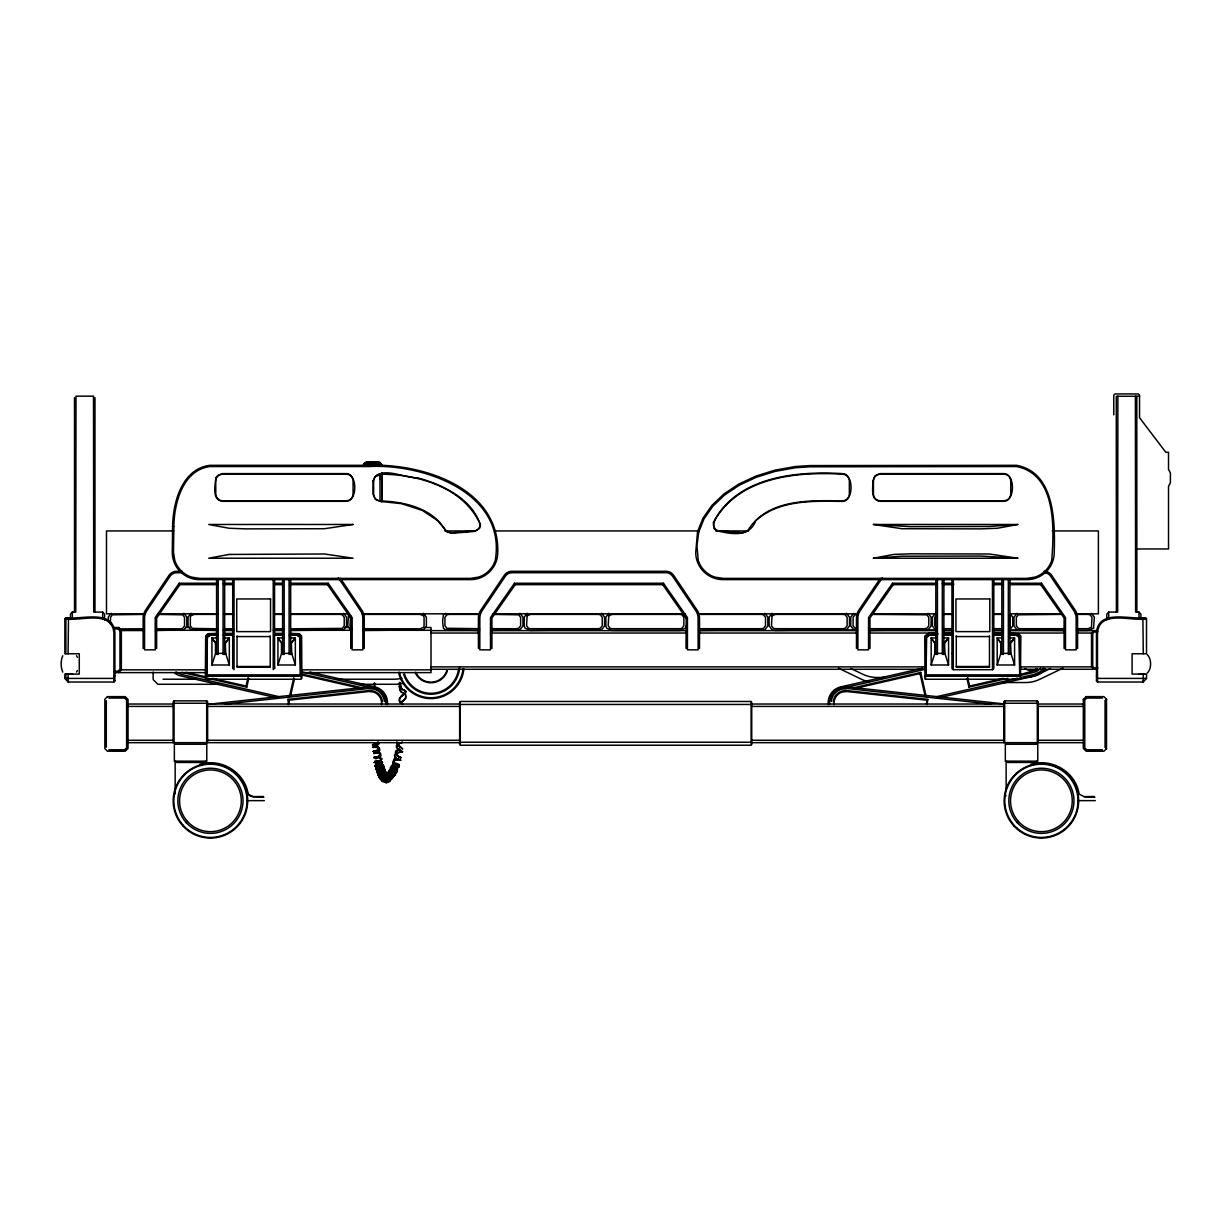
<?xml version="1.0" encoding="UTF-8"?>
<svg xmlns="http://www.w3.org/2000/svg" width="1232" height="1232" viewBox="0 0 1232 1232"><rect width="100%" height="100%" fill="white"/><g stroke="black" fill="none" stroke-linecap="round" stroke-linejoin="round"><path stroke-width="1.5" d="M273.227 578.855L273.242 669.684M992.468 578.855L992.484 669.684L953.275 669.684L951.951 668.591L951.951 579.055M387.572 774.343L386.401 774.081L384.815 775.883L385.262 779.594M382.028 778.47L382.829 781.211M388.557 777.916L387.387 773.373L386.602 774.266M380.95 778.686L381.812 775.59L385.4 774.081M390.575 779.44C388.142 781.581 384.646 775.898 387.279 773.681M392.561 776.853C391.391 783.275 384.692 776.206 387.11 774.25M390.775 771.001C384.63 772.664 392.469 781.719 393.84 775.575M381.366 779.425L380.657 777.592M381.458 780.549L380.38 776.868L383.968 774.035M396.18 745.807L398.059 749.241L402.787 751.674M376.669 765.565L378.255 763.886L381.381 764.148M390.082 771.987C395.41 770.878 393.054 780.672 391.314 775.652M384.446 769.122L384.03 770.801M392.392 778.224L392.392 777.099M381.951 766.982L380.981 765.087M383.629 766.304L383.167 767.906M926.31 703.734L927.742 699.36L927.157 704.704M390.713 779.117L390.174 780.949M379.995 479.433L380.75 474.212M381.135 758.835L379.256 762.069L375.005 762.531M381.612 758.897L380.765 760.698L374.744 761.176M380.626 759.282L379.225 757.002L375.621 756.956M393.994 772.864L395.457 773.08A5.59 2.895 46.4 0 0 396.504 772.587L396.057 769.707L392.284 768.83M393.162 770.693C387.094 768.183 386.401 779.348 392.608 778.07M381.643 778.347L383.614 775.282M386.047 775.036L385.97 776.915M395.487 773.172L395.287 773.865A4.558 2.695 47.7 0 1 394.502 774.558L393.778 774.728M383.66 777.377L383.722 779.471M386.17 775.282L387.325 779.009M234.034 669.684L234.034 578.855M953.275 669.684L953.291 578.855M380.965 778.07L381.597 776.345A3.742 3.45 -28.1 0 1 382.936 775.082L384.677 774.543M384.338 777.715L384.861 780.457L387.372 781.719M379.81 754.369L378.794 752.459L374.774 751.859M384.646 777.099L384.938 776.052M395.102 774.512L393.932 776.16L392.022 776.268M380.796 754.076L379.918 755.709M398.383 766.951C394.61 769.292 389.866 760.76 395.472 759.497M393.131 775.883C394.225 772.526 387.849 773.065 390.683 769.892M378.994 748.378L377.639 746.407M181.997 672.41L246.754 687.163L246.046 686.039L248.032 677.354M246.754 687.163L248.741 678.447M293.77 677.692L289.397 696.881L290.521 696.172L294.479 678.801M393.408 776.653L391.684 778.67L388.634 777.931M379.456 748.332L376.915 745.73M396.735 742.08L398.229 745.714M397.197 742.188L398.121 744.975L402.802 748.979M391.468 778.085L391.191 778.901M391.93 778.224L390.082 780.38M390.744 779.302L388.788 781.612M383.599 767.567L383.383 764.949L380.303 763.255M378.44 774.697L380.118 772.202M391.422 768.198L389.374 771.648M391.114 768.922L389.605 771.078L389.943 773.634M381.643 764.04C373.512 771.925 378.162 758.712 382.182 766.828M224.101 637.93L229.321 637.93L229.321 664.987L211.919 664.987L215.477 653.684L215.477 642.811L211.919 637.93L217.14 637.93M290.121 637.93L295.341 637.93L295.341 664.987L277.939 664.987L281.497 653.684L281.497 642.811L277.939 637.93L283.16 637.93M943.342 637.93L948.563 637.93L948.563 664.987L931.176 664.987L934.718 653.684L934.718 642.811L931.176 637.93L936.382 637.93M1009.362 637.93L1014.583 637.93L1014.583 664.987L997.181 664.987L1000.738 653.684L1000.738 642.811L997.181 637.93L1002.401 637.93M348.548 614.907L347.763 626.072L350.72 629.922M350.596 615.8L350.042 625.841L351.905 628.382M383.429 776.699L383.552 780.179L386.155 782.027M384.538 775.852L384.908 779.887M686.209 625.964L685.408 628.181L680.156 630.414L611.904 630.414L606.668 628.181L605.851 625.964L605.851 617.124L608.885 613.274M1009.84 627.304L1009.84 615.8M68.499 617.694L68.083 653.761M68.499 680.896L68.083 682.02L113.898 682.02L114.884 680.896L114.884 632.786C113.051 608.485 80.989 620.019 65.866 617.694L64.865 618.818L64.865 653.761L79.279 653.761L79.279 674.089L64.865 674.089L64.865 678.416L68.083 682.02L68.083 674.089M385.108 773.357L385.323 772.772A4.389 3.511 -40.5 0 0 385.4 770.97M384.892 773.234L385.031 770.385M379.872 755.709L375.544 758.188M380.78 755.832L380.38 756.617M378.547 771.17L379.964 769.846M377.115 771.417L377.885 770.216M393.855 776.53L394.456 773.219M118.118 671.24L118.719 672.626L121.352 669.838L121.352 630.291L118.719 627.504L118.118 628.89L119.966 630.846L119.966 669.284L118.118 671.24L114.314 671.24M392.869 776.915L391.453 778.285L389.173 777.931M374.174 762.392L378.332 760.652L382.228 762.315M375.806 761.699L378.763 760.668L381.227 761.853M386.309 782.844L389.558 780.364L388.989 781.011A4.066 3.296 75.5 0 1 388.573 781.211L389.143 780.272M391.052 779.086C389.435 783.259 383.383 779.209 385.878 775.852M389.974 780.041L390.298 779.194L389.836 780.256M389.605 769.831C387.356 773.388 391.992 777.869 395.333 775.159M381.504 765.318L381.966 764.533M394.933 754.061C392.084 757.203 401.139 761.807 399.876 759.99M387.587 772.803L389.712 770.616M289.628 584.661L327.45 584.661L328.189 583.244L352.167 617.586L352.167 649.849L362.824 649.849L362.824 618.218A13.306 13.306 0 0 0 360.545 610.749L338.307 577.746M491.907 648.432L491.907 618.033L515.207 584.661L662.724 584.661L663.463 583.244L687.441 617.586L687.441 649.849L698.097 649.849L698.097 618.218A13.306 13.306 0 0 0 695.818 610.749L672.518 576.176A7.792 7.792 0 0 0 666.019 572.726L511.911 572.726A7.792 7.792 0 0 0 505.397 576.176L482.112 610.749A13.306 13.306 0 0 0 479.833 618.218L479.833 649.849L490.49 649.849L490.49 617.586L514.468 583.244L663.463 583.244M1010.517 584.661L1040.763 584.661L1041.517 583.244L1065.495 617.586L1065.495 649.849L1076.152 649.849L1076.152 618.218A13.306 13.306 0 0 0 1073.857 610.749L1050.573 576.176A7.792 7.792 0 0 0 1044.074 572.726M216.616 652.898L215.477 653.684M282.636 652.898L281.497 653.684M935.858 652.898L934.718 653.684M1001.878 652.898L1000.738 653.684M399.507 698.128L399.06 700.638L400.77 703.256M386.217 774.789C383.26 777.038 385.893 782.474 389.497 781.211M384.107 777.115L385.046 775.852M62.77 655.732C60.584 660.568 60.584 667.22 62.77 672.056M76.507 672.056L77.385 670.516M375.945 753.091L373.681 753.661M856.748 688.01L920.011 673.581L920.72 672.456L926.279 696.881M1007.776 678.308L968.922 687.163L969.63 686.039L967.644 677.354M378.732 773.681C373.943 772.218 379.364 767.397 382.444 768.368L382.813 767.69M880.218 578.455L858.95 610.009A14.553 14.553 0 0 0 856.471 618.141L856.471 648.432M882.405 577.746L860.167 610.749A13.306 13.306 0 0 0 857.888 618.218L857.888 649.849L868.545 649.849L868.545 617.586L892.522 583.244L936.459 583.244M405.959 692.569L404.142 690.197M391.822 766.781L392.885 765.642M217.402 583.244L179.194 583.244L155.217 617.586L155.217 649.849L144.56 649.849L144.56 618.218A13.306 13.306 0 0 1 146.839 610.749L170.139 576.176A7.792 7.792 0 0 1 176.638 572.726L182.274 572.726M217.756 584.661L179.934 584.661L156.633 618.033L156.633 648.432M936.751 584.661L893.262 584.661L869.961 618.033L869.961 648.432M381.011 764.487L379.918 765.58A2.064 0.986 -27.7 0 1 378.825 766.058L377.485 766.165M378.886 750.35L375.575 752.367M388.557 772.064L387.988 773.003L388.85 772.633M378.855 748.671L377.177 750.119M225.764 642.811L229.321 637.93L225.302 642.334L225.764 653.684L229.321 664.987M291.784 642.811L295.341 637.93L291.322 642.334L291.784 653.684L295.341 664.987M945.006 642.811L948.563 637.93L944.544 642.334L945.006 653.684L948.563 664.987M1011.025 642.811L1014.583 637.93L1010.563 642.334L1011.025 653.684L1014.583 664.987M386.555 773.881L388.927 772.125M380.118 760.652L379.009 761.684M386.617 773.496L385.2 775.559M384.322 775.883L383.537 779.902M396.134 772.295L396.396 770.739M380.688 760.052L380.01 760.822M400.215 697.728L402.756 695.248M379.949 774.404L381.412 773.157M1146.515 678.416L1143.296 682.02L1097.481 682.02L1096.48 680.896L1096.48 632.786C1098.328 608.485 1130.391 620.019 1145.514 617.694L1146.515 618.818L1146.515 653.761L1132.1 653.761L1132.1 674.089L1146.515 674.089L1146.515 678.416L1097.481 678.416M289.505 634.834L297.051 634.834L300.238 637.129L300.5 675.521L206.76 675.521L207.392 637.298L210.256 635.265L217.802 635.265M1008.746 634.834L1016.292 634.834L1019.48 637.129L1019.742 675.521L926.002 675.521L926.649 637.298L929.498 635.265L937.044 635.265M937.752 633.371L928.512 633.371L924.893 636.02L925.355 679.248L1020.404 679.248L1020.851 636.02L1018.741 633.695L1009.84 633.371M104.581 619.865L104.581 614.167L102.656 612.073L93.724 612.073L93.509 396.165L75.984 396.165L75.768 612.073L72.365 612.073L70.455 614.167L70.455 617.971M1117.871 396.165L1117.655 612.073L1108.723 612.073L1106.798 614.167L1106.798 619.865M392.623 765.226C386.709 767.49 393.347 781.073 393.347 773.219M391.314 768.937C387.279 772.079 395.118 778.378 395.919 772.864M376.592 764.672L377.639 764.025M388.527 771.417L391.114 769.985M1105.381 700.392L1106.521 699.237L1103.918 696.634L1086.147 696.634L1083.328 699.437L1083.328 748.409L1086.147 751.227L1103.918 751.227L1106.521 748.625L1106.521 699.237M398.552 750.026C388.588 752.629 408.547 761.746 397.397 755.77M397.181 744.79L402.387 742.265M215.477 642.811L211.919 637.93L211.919 664.987M207.623 742.665L207.623 701.809L206.683 700.869L174.066 700.869L173.127 701.809L173.127 742.665M281.497 642.811L277.939 637.93L277.939 664.987M934.718 642.811L931.176 637.93L931.176 664.987M1000.738 642.811L997.181 637.93L997.181 664.987M1038.253 742.665L1038.253 701.809L1037.298 700.869L1004.696 700.869L1003.741 701.809L1003.741 742.665M1078.077 633.032L1091.521 633.032L1093.908 630.645M386.263 775.082L385.909 775.421A3.45 3.388 49.7 0 0 385.554 775.652M390.944 779.255L388.095 782.505M388.588 778.793L391.56 778.378L391.73 775.421M384.738 775.482C381.997 778.039 385.2 783.999 388.819 781.673M381.443 768.445L379.749 769.43M400.877 702.456L405.898 698.19L405.528 694.016M401.139 702.671L403.172 700.946M403.418 694.663L401.632 696.249M379.163 755.755L380.257 754.323L379.795 752.644M378.717 749.364L374.081 751.674M402.186 701.347C406.344 699.684 407.392 693.616 402.233 692.538M951.951 653.668L953.275 652.575M992.484 669.684L993.808 668.591L993.808 579.055M387.849 781.596L385.631 782.643M377.562 742.234L372.618 745.144M397.135 744.22L398.075 743.543M379.61 772.695C381.55 768.629 388.696 775.19 385.816 772.31M392.808 766.196L393.593 765.657M1147.3 673.088C1151.704 668.868 1151.704 658.92 1147.3 654.7M376.114 761.776L379.117 761.13L381.104 762.454M395.949 753.584L399.568 752.151M206.006 763.547L206.006 761.176L204.296 762.469L176.761 762.469L175.16 761.13L175.16 793.885M1036.974 763.547L1036.974 761.13L1035.265 762.469L1007.73 762.469L1006.128 761.13L1006.128 790.097M388.942 771.663L392.176 770.755M111.173 613.274L108.216 617.124L108.216 621.59M191.022 613.274L188.065 617.124L188.065 626.072L191.022 629.922L216.693 630.507M445.614 613.274L443.397 614.907L442.596 621.544L443.397 628.181L445.614 629.814L479.556 630.414M527.25 613.274L524.231 617.124L524.231 625.964L525.032 628.181L530.268 630.414L601.555 629.814L604.573 625.964L604.573 617.124L601.555 613.274M772.141 613.274L769.122 617.124L769.122 625.964L772.141 629.814L775.174 630.414L846.446 629.814L849.479 625.964L849.479 617.124L846.446 613.274M853.776 613.274L850.758 617.124L850.758 625.964L853.776 629.814L856.81 630.414M935.411 613.274L932.393 617.124L932.393 625.964L935.411 629.814M936.613 614.814L934.718 617.355L934.718 625.733L936.613 628.274M1017.047 613.274L1014.013 617.124L1014.013 625.964L1017.047 629.814L1064.248 630.414M1009.716 629.814L1012.735 625.964L1012.735 617.124L1009.716 613.274M379.548 771.401L377.854 773.942L379.056 775.636M378.393 751.936C382.844 748.948 376.145 746.269 373.296 746.792M388.773 781.319L389.528 780.672L386.956 779.733M384.846 775.544L386.294 774.712M382.875 766.674C379.995 763.886 372.434 769.061 377.808 770.785M398.198 744.005L402.171 742.357M378.717 756.094L376.576 757.172M381.797 774.358L386.586 774.096M379.009 756.463L375.714 757.403M375.113 761.93L375.929 761.499M373.696 757.819L378.594 757.049L381.704 759.451M396.18 750.519L399.692 749.195L395.287 751.92L397.166 756.125M380.796 772.572L378.671 775.667L380.257 778.07M393.639 764.056C389.435 766.104 392.946 772.51 396.92 771.833M393.84 764.502C387.88 767.012 398.306 775.298 397.474 768.953M396.042 752.937L397.736 752.136M386.186 782.443L388.203 781.673L385.477 782.335M225.764 653.684L224.624 652.898M291.784 653.684L290.644 652.898M945.006 653.684L943.881 652.898M1011.025 653.684L1009.886 652.898M376.561 743.296L374.297 744.359M405.097 693.462C400.677 694.371 396.766 701.301 402.633 704.165M373.912 757.172L375.082 756.679M389.651 771.709L392.592 771.309M382.705 766.982C380.365 764.533 372.788 768.907 377.685 770.416M387.479 773.942L385.955 774.712A4.127 3.942 -52.9 0 0 385.601 776.36L386.324 778.593L388.465 780.056M388.373 781.997L386.709 782.459M385.308 775.221L386.386 774.789M376.099 745.991L378.671 744.282L378.886 742.295M385.477 775.559L386.417 775.174M1050.511 668.499L1038.499 674.274A32.155 32.155 0 0 1 1024.547 677.461M1062.908 668.16L1039.654 679.356A32.155 32.155 0 0 1 1025.702 682.543L1002.617 682.543M376.946 752.721L379.133 753.306M397.058 753.029L401.201 751.951M395.703 772.033L393.593 771.894M395.872 772.51L393.008 772.079L390.96 768.737M378.655 761.884L376.037 762.531M395.842 757.849C391.283 759.42 394.456 765.149 397.967 765.811M379.995 766.52L377.516 767.012M841.302 688.426L835.958 690.813A14.584 14.584 0 0 0 830.014 700.253M1037.621 669.623L1020.265 674.505M375.575 745.899L378.47 743.928L378.209 742.218M459.644 704.458L751.736 704.458M396.011 758.296C387.818 762.485 405.836 767.983 396.334 763.301M751.736 742.234L459.644 742.234M377.054 764.21L375.036 765.981L376.253 766.951M376.207 750.611L373.142 751.443M374.02 747.27L372.495 747.347L374.251 747.424M378.409 766.381L375.159 765.811M374.066 744.174L372.372 744.852L374.22 745.114M393.501 775.328L390.852 774.789L389.466 772.295M378.917 766.135L377.87 766.905M379.271 766.935L377.439 767.382M395.811 760.144L400.246 760.19L396.843 758.943M382.659 773.296L379.856 775.39L380.241 779.009L381.581 774.574L385.893 773.958M384.754 774.836L382.105 778.224L384.215 782.274M386.093 774.358L382.906 776.53L382.336 779.625M374.066 752.213L380.534 753.553M377.562 762.7L374.128 762.485M381.997 773.095L383.275 772.818A4.312 4.035 -28.9 0 1 385.169 773.126L385.739 773.403M374.836 756.802L379.333 756.771L381.889 758.727M376.468 758.589L379.98 756.556L379.872 754.2M392.392 767.782L395.38 768.013L396.904 770.046M392.515 768.26L395.472 768.676M381.196 770.092L378.055 772.002L378.224 775.128M392.13 768.445L395.534 768.799L397.428 771.555M922.691 668.206L840.794 686.871A16.232 16.232 0 0 0 828.289 704.766M843.165 687.995L924.893 669.361M852.606 687.98L920.72 672.456M969.63 686.039L1003.387 678.355M1020.727 675.352L1033.679 672.41A12.536 12.536 0 0 0 1040.578 668.175M936.951 696.588L1017.909 678.139M1021.574 677.307L1034.403 674.381L1039.731 671.994A14.584 14.584 0 0 0 1043.643 667.867M939.169 697.759L1034.911 675.921A16.232 16.232 0 0 0 1045.044 668.745M399.029 749.888L399.938 749.672M402.125 748.748L397.797 744.451M857.102 614.398L854.993 614.814L853.083 617.355L853.083 625.733L854.993 628.274L857.102 628.69M380.334 769.399L382.012 769.369M374.898 753.06C379.918 753.06 380.965 746.946 375.113 747.362M1017.755 524.478L997.473 528.251L980.949 528.867L901.963 528.713L873.426 524.478L1017.755 524.478L989.096 526.48L910.294 526.649L873.426 524.478M873.426 558.219L893.724 554.446L910.248 553.83L989.219 553.984L1017.755 558.219L873.426 558.219L902.101 556.202L980.903 556.048L1017.755 558.219M394.733 764.194L396.935 764.271M394.656 763.701L398.814 764.949M377.546 762.285L376.576 762.362M199.599 764.471C220.744 757.603 244.952 771.987 248.14 794.116L253.207 796.657L263.833 797.304M1030.568 764.471C1051.712 757.603 1075.921 771.987 1079.109 794.116L1084.175 796.657L1094.817 797.304M385.385 774.435L386.032 774.451C382.059 773.912 379.964 779.271 382.936 781.766M401.555 751.736L401.001 751.15M399.969 752.198L402.356 751.859L401.293 752.059M209.44 704.15L368.214 686.932A16.232 16.232 0 0 1 386.124 704.504M224.624 704.134L368.229 688.549L374.051 689.073A14.584 14.584 0 0 1 384.446 701.485M288.519 704.704L287.949 699.36L368.661 690.613A12.536 12.536 0 0 1 382.49 701.701M287.949 699.36L288.981 700.192L368.661 691.552L373.281 691.968A11.565 11.565 0 0 1 381.458 704.827M392.638 767.829L395.78 768.352M392.808 767.243C395.534 765.719 399.753 771.355 395.349 770.97M378.732 764.102L381.812 764.949M376.083 758.65L375.236 758.65M175.16 761.13L206.006 761.176M1006.128 761.13L1036.974 761.176M388.758 780.457L387.526 780.333M374.636 752.552L378.948 753.091L380.857 755.432M391.222 770.909L392.13 770.909M1084.175 796.657L1094.463 796.473M390.991 777.885L389.774 777.7M395.01 764.441L396.304 764.471M1139.523 396.273L1116.269 396.273L1116.392 612.073M365.211 464.71L379.995 464.71M173.774 530.946L106.491 530.946L106.491 613.829L144.945 613.829M444.814 530.946L475.567 530.946M494.802 530.946L698.559 530.946M715.854 530.946L748.532 530.946M1052.251 530.946L1098.39 530.946L1098.39 613.829L1075.32 613.829M1136.797 548.964L1168.521 548.964L1168.521 486.286L1170.4 482.775L1170.4 472.949L1168.521 469.438L1168.521 452.267L1165.795 452.267L1139.523 417.694L1139.523 395.102L1138.353 393.932L1114.945 393.932L1113.774 395.102L1113.774 414.861M182.167 571.294L176.53 571.294A9.055 9.055 0 0 0 169.015 575.298L145.622 610.009A14.553 14.553 0 0 0 143.143 618.141L143.143 648.432M223.131 583.244L232.679 583.244M274.705 583.244L282.344 583.244M289.982 583.244L328.189 583.244M942.187 583.244L953.645 583.244M993.762 583.244L1001.4 583.244M1009.039 583.244L1041.517 583.244M223.439 584.661L232.894 584.661M274.49 584.661L282.066 584.661M942.434 584.661L953.784 584.661M993.485 584.661L1002.94 584.661M1140.924 617.971L1140.924 614.167L1138.999 612.073L1135.611 612.073L1135.396 396.165M158.404 613.829L217.987 613.829M223.762 613.829L233.372 613.829M273.735 613.829L283.345 613.829M291.029 613.829L348.702 613.829M362.162 613.829L479.417 613.829M492.877 613.829L685.1 613.829M698.559 613.829L858.103 613.829M871.563 613.829L936.921 613.829M942.68 613.829L952.305 613.829M992.669 613.829L1002.278 613.829M1009.963 613.829L1061.861 613.829M144.375 614.398L112.358 614.814L110.495 617.355L110.495 624.424M157.557 614.398L182.675 614.814L184.523 617.355L184.523 625.841L182.675 628.382L180.596 628.797L155.648 628.797M216.74 614.398L194.271 614.398L190.898 615.8L190.344 617.355L190.344 625.841L192.207 628.382L216.74 628.797M224.224 614.398L233.572 614.398M274.135 614.398L283.483 614.398M290.968 614.398L340.294 614.398L342.373 614.814L344.221 617.355L344.221 625.841L342.373 628.382L290.968 628.797M363.332 614.398L420.143 614.398L423.515 615.8L424.07 617.355L424.07 625.841L423.515 627.396L420.143 628.797L363.332 628.797M479.556 614.398L448.956 614.398L446.831 614.814L444.937 617.355L444.937 625.733L446.831 628.274L479.556 628.69M492.785 614.398L518.718 614.814L520.612 617.355L520.612 625.733L518.718 628.274L516.593 628.69L490.952 628.69M697.666 614.398L761.484 614.398L763.609 614.814L765.503 617.355L765.503 625.733L763.609 628.274L761.484 628.69L699.591 628.69M872.41 614.398L926.88 614.814L928.774 617.355L928.774 625.733L926.88 628.274L924.755 628.69L868.591 628.69M942.572 614.398L952.136 614.398M993.562 614.398L1002.725 614.398M1060.552 614.398L1018.248 614.814L1016.354 617.355L1016.354 625.733L1018.248 628.274L1020.373 628.69L1064.217 628.69M1077.03 614.398L1088.01 614.398L1090.135 614.814L1092.029 617.355L1091.475 627.304L1088.01 628.69L1077.03 628.69M64.865 618.818C79.603 621.837 111.758 608.993 113.898 632.894L113.898 682.02M1146.515 618.818C1131.761 621.837 1099.622 608.993 1097.481 632.894L1097.481 682.02M112.99 627.504L118.719 627.504M185.77 627.504L189.605 627.504M344.791 627.504L348.625 627.504M425.271 627.504L431.015 627.504L431.015 672.626L300.731 672.626M114.314 628.89L144.375 628.797M224.224 628.797L233.572 628.797M274.135 628.797L283.483 628.797M942.572 628.69L952.136 628.69M993.562 628.69L1002.725 628.69M845.445 629.999L854.962 629.999M925.756 629.999L937.259 629.999M1010.055 629.999L1019.634 629.999M121.352 630.291L144.437 630.291M155.971 630.291L217.525 630.291M223.285 630.291L232.91 630.291M273.304 630.291L282.913 630.291M290.613 630.291L352.152 630.291M363.702 630.291L431.015 630.291M490.967 630.414L519.919 629.814L522.953 625.964L522.953 617.124L519.919 613.274M698.96 630.414L764.826 629.814L767.844 625.964L767.844 617.124L764.826 613.274M869.438 630.414L928.081 629.814L931.115 625.964L931.115 617.124L928.081 613.274M943.851 630.414L952.875 630.414M993.731 630.414L1002.987 630.414M1077.215 630.414L1088.318 630.414L1093.569 628.181L1094.37 617.124L1091.352 613.274M119.812 630.507L144.375 630.507M155.54 630.507L183.861 629.922L186.817 626.072L186.817 617.124L183.861 613.274M224.224 630.507L233.572 630.507M273.827 630.507L283.298 630.507M290.86 630.507L343.559 629.922L346.515 626.072L346.515 617.124L343.559 613.274M363.147 630.507L423.408 629.922L426.364 626.072L426.364 617.124L423.408 613.274M430.969 630.645L479.002 630.645M490.536 630.645L686.532 630.645M699.992 630.645L857.549 630.645M869.084 630.645L936.335 630.645M944.02 630.645L953.63 630.645M993.993 630.645L1001.678 630.645M1009.362 630.645L1065.095 630.645M1076.614 630.645L1097.373 630.645M1097.881 631.862L1094.416 631.862L1092.738 633.541L1092.738 666.373L1094.416 668.052L1097.881 668.052M430.969 633.032L478.971 633.032M490.49 633.032L686.347 633.032M699.791 633.032L857.256 633.032M868.776 633.032L935.981 633.032M943.666 633.032L953.26 633.032M993.593 633.032L1003.187 633.032M1008.946 633.032L1064.633 633.032M216.663 633.371L207.777 633.695L205.652 636.02L205.359 678.432M224.055 633.371L233.295 633.371M273.966 633.371L283.206 633.371M290.598 633.371L299.499 633.695L301.609 636.02L301.902 678.432M943.296 633.371L952.536 633.371M993.208 633.371L1002.448 633.371M216.724 634.187L209.332 634.187L206.36 636.343L206.114 679.248L301.162 679.248L300.901 636.343L297.928 634.187L290.552 634.187M224.101 634.187L233.325 634.187M273.935 634.187L283.16 634.187M937.814 634.187L928.574 634.187L925.602 636.343L925.355 679.248M943.342 634.187L952.567 634.187M993.177 634.187L1002.401 634.187M1009.793 634.187L1017.17 634.187L1020.142 636.343L1020.404 679.248M217.771 634.834L210.21 634.834L207.038 637.129L206.76 675.521M223.423 634.834L232.863 634.834M993.639 634.834L1003.079 634.834M274.397 634.834L281.943 634.834M937.013 634.834L929.452 634.834L926.279 637.129L926.002 675.521M942.665 634.834L952.105 634.834M223.454 635.265L232.879 635.265M274.382 635.265L281.928 635.265M289.474 635.265L297.02 635.265L299.869 637.298L300.5 675.521M942.696 635.265L952.136 635.265M993.623 635.265L1003.048 635.265M1008.715 635.265L1016.261 635.265L1019.11 637.298L1019.742 675.521M237.037 636.574L270.224 636.574M956.278 636.574L989.465 636.574M218.172 653.376L223.069 653.376M284.192 653.376L289.089 653.376M937.413 653.376L942.326 653.376M1003.433 653.376L1008.33 653.376M237.037 666.497L270.224 666.497M956.278 666.497L989.465 666.497M430.969 666.882L924.462 666.882M1020.466 666.882L1091.521 666.882L1093.908 669.269M430.969 669.269L924.816 669.269M1020.897 669.269L1097.373 669.269M121.352 669.838L205.975 669.838M302.148 669.838L431.015 669.838M114.899 672.626L206.853 672.626M66.697 674.15L72.58 674.15M1139.23 674.15L1144.667 674.15M207.161 675.09L300.115 675.09M926.402 675.09L1019.357 675.09M113.868 675.814L114.884 675.814M1096.48 675.814L1097.512 675.814M206.114 676.168L301.162 676.168M925.355 676.168L1020.404 676.168M884.36 677.461L876.784 677.461A32.155 32.155 0 0 1 862.831 674.274L850.804 668.499M64.865 678.416L113.898 678.416M163.009 679.217L195.719 679.217M336.213 679.217L393.947 679.217A32.155 32.155 0 0 0 401.878 678.216M113.868 680.896L114.884 680.896M1096.48 680.896L1097.512 680.896M219.111 684.284L157.881 684.284L153.168 679.571L153.168 672.087M358.758 684.284L395.102 684.284A32.155 32.155 0 0 0 403.049 683.298M108.909 698.067L124.632 698.067L126.603 700.038L126.603 747.809L124.632 749.78L108.909 749.78M1102.471 698.067L1086.747 698.067L1084.776 700.038L1084.776 747.809L1086.747 749.78L1102.471 749.78M174.066 703.256L206.683 703.256M1004.696 703.256L1037.298 703.256M127.82 704.026L173.127 704.026M207.623 704.026L459.644 704.026M751.736 704.026L1003.741 704.026M1038.253 704.026L1083.559 704.026M128.282 706.413L173.127 706.413M207.623 706.413L459.644 706.413M751.736 706.413L1003.741 706.413M1038.253 706.413L1083.097 706.413M128.282 740.263L173.127 740.263M207.623 740.263L459.644 740.263M751.736 740.263L1003.741 740.263M1038.253 740.263L1083.097 740.263M127.82 742.665L459.644 742.665M751.736 742.665L1083.559 742.665M1005.327 795.78L1006.128 795.78M263.479 796.473L253.207 796.657A5.867 5.852 84.5 0 1 247.124 791.36M246.585 800.631L264.341 800.631M1077.553 800.631L1095.31 800.631M398.644 757.203L401.155 757.588M381.828 770.277L384.245 770.832M398.46 757.387L400.662 757.742M375.883 752.321L377.485 752.506M381.797 768.26L377.608 769.6A4.712 2.495 -17.8 0 0 376.776 770.862L377.007 772.479L378.624 773.326M387.264 781.304L386.432 781.18M391.699 769.938L395.241 771.956M387.618 781.365L387.125 781.319A4.589 3.773 -85.8 0 1 385.693 780.688L385.277 780.318M387.618 780.888L386.34 780.564M1004.373 703.949L847.477 686.932A16.232 16.232 0 0 0 829.552 704.504M991.052 704.134L847.462 688.549L841.625 689.073A14.584 14.584 0 0 0 831.23 701.485M927.742 699.36L847.031 690.613A12.536 12.536 0 0 0 833.186 701.701M926.695 700.192L847.015 691.552L842.395 691.968A11.565 11.565 0 0 0 834.218 704.827M388.619 774.312L391.314 775.775M377.901 757.141L380.272 758.542M387.479 775.59L388.788 776.006M391.483 777.284L390.683 777.099M375.052 746.407L378.316 747.239M381.073 765.934L383.799 767.382L385.2 770.524M375.452 745.807L376.345 745.991M372.865 745.083L376.407 745.591M309.74 672.025L374.898 686.871A16.232 16.232 0 0 1 387.387 704.766M301.917 671.902L372.526 687.995M300.485 673.719L363.07 687.98M301.255 674.859L358.928 688.01M186.047 672.364L206.668 677.061M212.304 678.355L246.046 686.039M278.725 696.588L181.289 674.381L175.945 671.994M276.522 697.759L180.765 675.921A16.232 16.232 0 0 1 174.99 673.334M387.156 781.735L386.063 781.35M382.444 768.368L384.615 769.43M388.542 779.579L387.71 779.271M382.351 768.66L384.369 769.8M381.088 767.551L382.567 768.522M380.78 778.239C374.882 776.283 381.751 768.799 385.508 772.603M378.209 751.766L379.471 752.367M376.099 763.085L379.918 762.161L381.15 759.205M1083.328 699.437L1084.545 699.945M401.878 689.212L404.312 690.29M402.618 689.55L403.757 690.043M402.186 692.538L400.924 691.968M401.74 692.322L400 690.459L399.137 686.393M377.054 689.612L379.718 690.813A14.584 14.584 0 0 1 385.801 704.073M396.904 764.718L399.153 764.456M402.063 689.304L400.477 685.469M381.997 767.32L378.455 767.413L377.993 769.63M380.734 760.683L382.736 762.454M383.06 768.537L384.938 770.015M385.139 772.002C387.664 773.742 383.753 768.86 381.874 770.015C379.348 770.277 375.822 773.557 378.671 775.744M838.422 668.16L861.676 679.356A32.155 32.155 0 0 0 869.253 681.912M388.527 774.851L390.452 776.607M403.665 693.169L404.481 693.708M377.454 746.915L378.332 747.47M401.078 760.252C398.259 758.465 391.945 759.975 393.562 764.179M398.229 759.251L397.428 758.804M404.604 690.428L406.083 691.321M395.965 766.566L393.793 764.61M379.964 777.623L378.794 776.668M395.457 766.951L398.152 767.752L398.644 766.674M400.338 750.765L396.288 747.3M378.132 769.399L379.163 767.444L382.136 767.829M380.919 779.533C375.56 776.098 384.384 769.168 387.248 774.558M404.697 690.921L405.651 691.737M390.02 774.389L391.068 775.282M390.359 774.327L391.314 775.036M388.788 775.513L390.036 776.838M400.385 747.377L399.26 746.592M393.593 770.893L394.918 772.495M384.384 770.585L385.354 771.355M393.824 771.371L394.717 772.11M393.547 771.74L394.856 773.203M387.218 776.129L388.634 777.3M393.193 771.663L391.499 769.245M398.706 749.179L397.921 748.517M392.253 773.249L393.439 774.528M402.602 704.119L400.616 702.209M383.398 766.812L384.646 769.245A4.497 3.403 -33 0 1 384.461 770.4M396.288 758.573L395.38 757.634M398.598 765.95L399.307 767.059M388.742 777.623L387.695 776.314M382.228 781.35L380.734 778.547M387.418 776.699L388.28 778.054M1105.366 747.454L1106.521 748.625M388.65 776.915L387.895 775.606M395.919 757.495L395.195 756.294A3.681 2.618 28.5 0 1 395.087 755.878M401.463 689.458L399.953 682.42M375.283 766.843C374.02 762.623 383.013 762.131 383.706 766.15M1040.763 584.661L1064.078 618.033L1064.078 648.432M662.724 584.661L686.024 618.033M327.45 584.661L350.75 618.033L350.75 648.432M400.831 690.983L399.907 688.888M340.494 578.455L361.761 610.009A14.553 14.553 0 0 1 364.241 618.141L364.241 648.432M397.274 747.793L396.642 746.253A4.035 2.633 -7 0 1 396.658 745.884M391.175 776.36L389.897 775.067L391.083 776.992M76.507 655.732L77.385 657.272M892.522 583.244L893.262 584.661M514.468 583.244L515.207 584.661M179.194 583.244L179.934 584.661M381.812 780.364L381.165 777.808M390.375 773.373L390.067 772.51M1086.147 696.634L1086.655 697.836M1142.88 617.694L1143.296 653.761M1142.88 680.896L1143.296 682.02L1143.296 674.089M400.231 688.688L399.476 682.497M966.935 678.447L968.922 687.163M920.011 673.581L925.155 696.172M400.354 688.642L399.892 682.975M288.981 700.192L289.366 703.734M274.12 663.247L274.567 668.591L274.567 579.055M391.268 778.732L391.237 778.131A4.004 3.373 38 0 1 391.175 778.593M399.414 683.052L399.538 686.393M374.728 683.144L374.867 688.919M374.251 683.113L374.389 688.857M1145.514 617.694L1145.514 618.834M1138.999 612.073L1138.999 617.401M1136.797 396.273L1136.874 612.073M1108.723 612.073L1108.723 619.188M1105.073 700.669L1105.073 747.177M1091.521 633.032L1091.521 666.882M1077.569 648.432L1077.569 618.141A14.553 14.553 0 0 0 1075.074 610.009L1051.681 575.298A9.055 9.055 0 0 0 1044.182 571.294M1037.76 761.407L1037.76 744.236L1005.327 744.236L1005.327 761.407M1037.298 700.869L1037.298 742.665M1008.33 579.163L1008.33 654.377L1009.917 654.377L1009.917 579.163L1001.847 579.163L1001.847 654.377L1003.433 654.377L1003.433 579.163M1004.696 700.869L1004.696 742.665M989.465 635.851L989.465 667.205L956.278 667.205L956.278 635.851M942.326 579.163L942.326 654.377L943.897 654.377L943.897 579.163L935.827 579.163L935.827 654.377L937.413 654.377L937.413 579.163M751.736 702.101L751.736 744.59M699.514 648.432L699.514 618.141A14.553 14.553 0 0 0 697.035 610.009L673.642 575.298A9.055 9.055 0 0 0 666.127 571.294L511.804 571.294A9.055 9.055 0 0 0 504.288 575.298L480.896 610.009A14.553 14.553 0 0 0 478.416 618.141L478.416 648.432M686.209 617.124L686.024 648.432M459.644 702.101L459.644 744.59M381.997 473.103L381.997 501.655M381.704 473.15L381.704 501.624M379.995 465.958L379.995 463.632L365.211 463.632L365.211 465.958M379.995 473.92L379.995 501.208M289.089 579.163L289.089 654.377L290.675 654.377L290.675 579.163L282.605 579.163L282.605 654.377L284.192 654.377L284.192 579.163M270.224 635.851L270.224 667.205L237.037 667.205L237.037 635.851M232.709 579.055L232.709 668.591M223.069 579.163L223.069 654.377L224.655 654.377L224.655 579.163L216.586 579.163L216.586 654.377L218.172 654.377L218.172 579.163M206.791 761.407L206.791 744.236L174.359 744.236L174.359 761.407M206.683 700.869L206.683 742.665M174.066 700.869L174.066 742.665M106.306 700.669L106.306 747.177M102.656 612.073L102.656 619.188M94.972 397.674L94.972 612.073M74.505 397.674L74.505 612.073M72.365 612.073L72.365 617.401M65.866 617.694L65.866 653.761M65.866 674.089L65.866 677.954M1036.959 668.529A10.287 10.287 0 0 1 1024.87 668.529M379.502 474.135A3.696 3.696 0 0 1 376.299 475.968M363.224 465.496A4.589 4.589 0 0 1 366.782 461.938L378.424 461.938A4.589 4.589 0 0 1 381.997 465.496M363.502 465.557A4.297 4.297 0 0 1 366.828 462.216L378.378 462.216A4.297 4.297 0 0 1 381.704 465.557M458.535 668.991A27.797 27.797 0 0 1 404.527 674.104M459.644 667.297A28.736 28.736 0 0 1 403.634 674.397M463.894 668.961A33.11 33.11 0 0 1 398.583 672.41M463.016 668.868A32.232 32.232 0 0 1 399.43 672.225M447.401 670.855A17.294 17.294 0 0 1 415.169 672.533M446.8 670.655A16.663 16.663 0 0 1 415.738 672.287M373.065 480.927L373.065 494.063L375.175 499.222L380.288 501.424L401.555 503.657L422.391 510.433L437.791 520.751L447.093 532.055L452.298 533.24L474.582 531.439L479.556 528.374L480.511 525.494C472.318 498.529 442.565 484.669 417.278 477.723C404.835 478.601 379.102 464.233 373.065 480.927M373.604 480.988L373.604 494.017A6.868 6.868 0 0 0 380.365 500.885C403.465 501.747 430.245 507.399 443.936 527.881A8.485 8.485 0 0 0 452.283 532.686L474.474 530.884A5.975 5.975 0 0 0 479.541 522.691C461.954 486.732 417.74 474.274 380.426 474.181A6.807 6.807 0 0 0 373.604 480.988M872.887 480.927C873.072 487.595 870.085 500.531 880.187 501.316L1003.988 501.316C1015.245 501.039 1015.26 473.904 1004.003 473.612L880.187 473.612L875.028 475.768L872.887 480.927M873.426 480.973L873.426 493.955A6.807 6.807 0 0 0 880.249 500.762L1003.926 500.762A6.807 6.807 0 0 0 1010.748 493.955L1010.748 480.973A6.807 6.807 0 0 0 1003.941 474.166L880.249 474.166A6.807 6.807 0 0 0 873.426 480.973M172.603 526.264L172.28 552.398A27.212 27.212 0 0 0 199.476 579.61L470.562 579.61A27.212 27.212 0 0 0 497.759 552.398C499.545 487.672 422.083 463.17 368.922 465.326L209.856 465.326C181.889 468.884 173.019 502.302 172.603 526.264M173.835 526.326L173.496 552.306L174.79 560.421A25.964 25.964 0 0 0 191.453 577.1L199.584 578.378L470.47 578.378L478.586 577.1A25.964 25.964 0 0 0 495.249 560.421C506.891 492.615 423.084 463.494 368.922 466.543L209.979 466.543C182.659 470.131 174.282 502.949 173.835 526.326M697.558 531.654L695.726 552.398A27.212 27.212 0 0 0 722.938 579.61L1027.026 579.61A27.212 27.212 0 0 0 1054.238 552.398C1055.085 521.937 1054.854 472.457 1016.662 465.326L809.609 465.588L795.225 466.543L774.959 470.162L755.924 476.076L738.738 484.099L723.892 494.001L711.865 505.459L702.995 518.148L697.558 531.654M698.76 531.962L696.958 545.668L698.236 560.421A25.964 25.964 0 0 0 714.914 577.1L723.03 578.378L1026.934 578.378L1035.049 577.1A25.964 25.964 0 0 0 1051.728 560.421C1054.145 529.406 1056.84 474.397 1016.523 466.543L809.67 466.805L795.379 467.76L775.236 471.363L756.371 477.231L739.339 485.177L724.662 494.956L712.789 506.26L704.073 518.734L698.76 531.962M713.42 522.553L713.944 528.374L716.1 530.515C730.237 534.01 749.41 538.091 755.709 520.751C779.132 499.53 813.305 501.008 842.673 501.424C853.838 500.962 853.853 473.92 842.596 473.627C796.673 470.917 736.736 476.337 713.42 522.553M215.754 478.155C215.23 485.577 211.642 499.992 222.515 501.316L346.315 501.316C357.588 501.039 357.588 473.889 346.315 473.612L222.515 473.612L217.356 475.768L215.754 478.155M527.127 615.8L526.557 625.733L528.451 628.274L530.576 628.69L598.228 628.69L600.354 628.274L602.248 625.733L602.248 617.355L600.354 614.814L598.228 614.398L530.576 614.398L527.127 615.8M608.762 615.8L608.192 625.733L610.086 628.274L612.212 628.69L679.848 628.69L681.974 628.274L683.868 625.733L683.868 617.355L681.974 614.814L679.848 614.398L612.212 614.398L608.762 615.8M772.033 615.8L771.463 625.733L773.357 628.274L775.482 628.69L843.119 628.69L845.244 628.274L847.139 625.733L847.139 617.355L845.244 614.814L843.119 614.398L775.482 614.398L772.033 615.8M715.53 518.811L713.959 522.691A5.975 5.975 0 0 0 719.026 530.884L741.202 532.686A8.485 8.485 0 0 0 749.549 527.881C769.923 498.637 811.257 500.423 842.596 500.885A6.868 6.868 0 0 0 849.356 494.017L849.356 480.988A6.807 6.807 0 0 0 842.534 474.181C797.566 471.594 741.664 476.476 715.53 518.811M107.461 696.634L104.859 699.237L104.859 748.625L107.461 751.227L125.233 751.227L128.036 748.409L128.036 699.437L125.233 696.634L107.461 696.634M373.265 751.412L374.174 751.32L373.265 751.412M353.076 524.478L324.54 528.713L245.568 528.867L229.044 528.251L208.747 524.478L353.076 524.478M229.044 554.446L208.747 558.219L353.076 558.219L324.54 553.984L229.044 554.446M346.269 474.166L222.561 474.166A6.807 6.807 0 0 0 215.754 480.973L215.769 493.955A6.807 6.807 0 0 0 222.576 500.762L346.269 500.762A6.807 6.807 0 0 0 353.076 493.955L353.076 480.973A6.807 6.807 0 0 0 346.269 474.166M270.547 598.952L236.713 598.952L236.713 631.616L270.547 631.616L270.547 598.952M989.789 598.952L955.955 598.952L955.955 631.616L989.789 631.616L989.789 598.952M751.12 701.47L460.26 701.47L460.26 745.221L751.12 745.221L751.12 701.47M1017.201 822.606A32.556 32.556 0 0 0 1072.364 810.872A32.556 32.556 0 0 0 1034.634 768.953A32.556 32.556 0 0 0 1017.201 822.606M1018.464 821.451A30.862 30.862 0 0 0 1070.747 810.348A30.862 30.862 0 0 0 1034.988 770.631A30.862 30.862 0 0 0 1018.464 821.451M1016.893 828.012A36.621 36.621 0 0 0 1077.215 808.438A36.621 36.621 0 0 0 1030.091 765.981A36.621 36.621 0 0 0 1016.893 828.012M1013.705 825.748A37.268 37.268 0 0 0 1076.845 812.319A37.268 37.268 0 0 0 1033.648 764.364A37.268 37.268 0 0 0 1013.705 825.748M186.232 822.606A32.556 32.556 0 0 0 241.395 810.872A32.556 32.556 0 0 0 203.665 768.953A32.556 32.556 0 0 0 186.232 822.606M187.495 821.451A30.862 30.862 0 0 0 239.778 810.348A30.862 30.862 0 0 0 204.019 770.631A30.862 30.862 0 0 0 187.495 821.451M183.214 825.317A36.621 36.621 0 0 0 245.26 812.119A36.621 36.621 0 0 0 202.818 764.995A36.621 36.621 0 0 0 183.214 825.317M182.736 825.748A37.268 37.268 0 0 0 245.876 812.319A37.268 37.268 0 0 0 202.679 764.364A37.268 37.268 0 0 0 182.736 825.748"/></g></svg>
